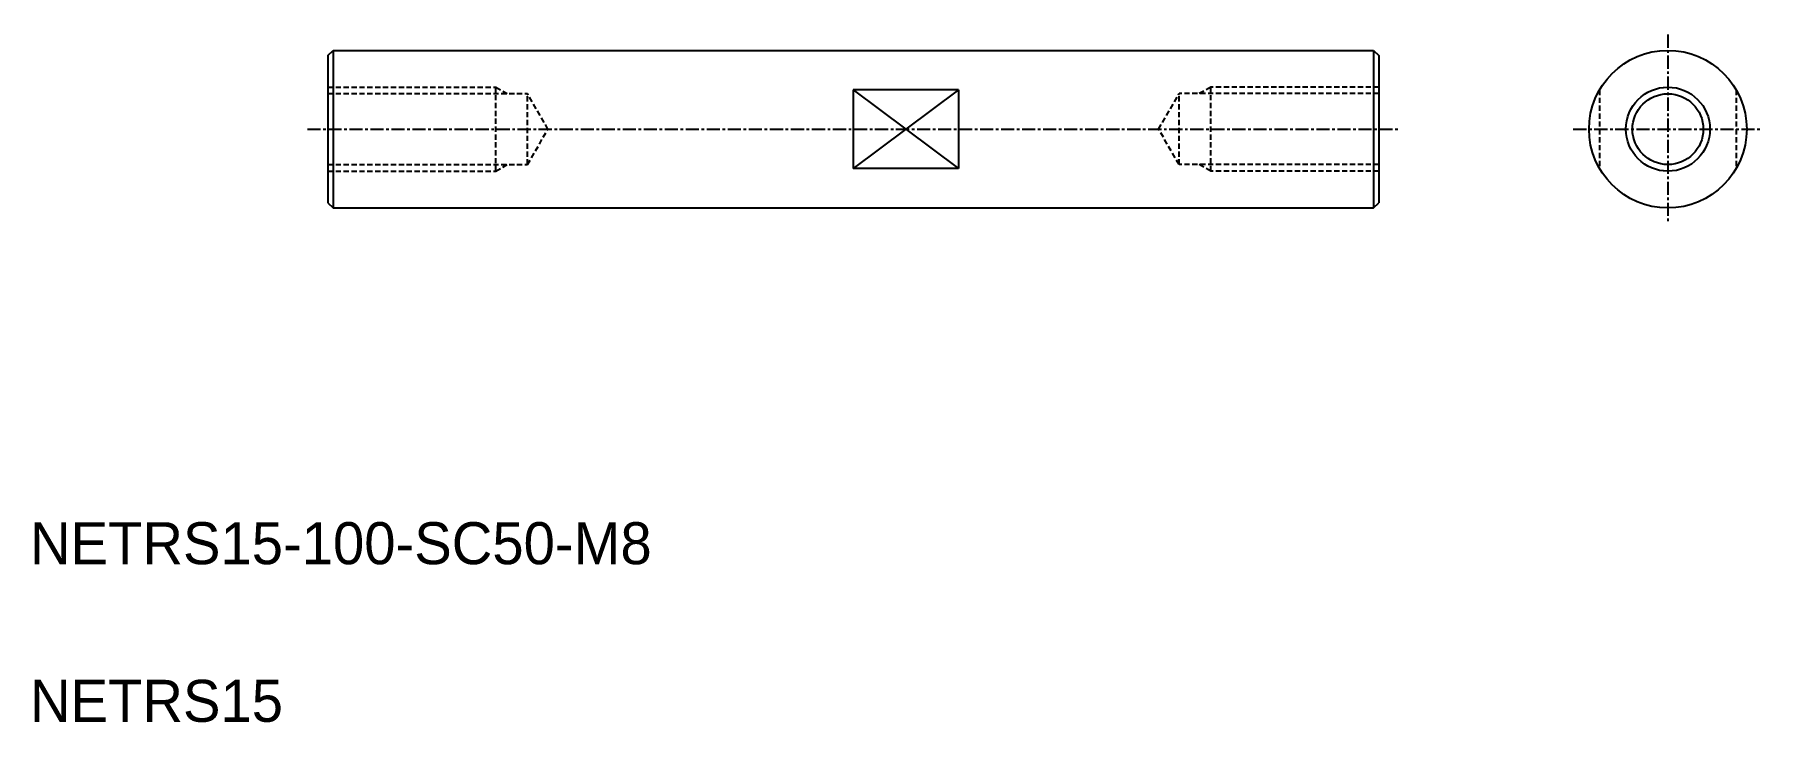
# Model space of a CAD drawing. Extents: x -1489 to -1324, y -460 to -394.
import ezdxf

# ---------------------------------------------------------------- set-up
doc = ezdxf.new("R2010")
doc.units = 0
doc.linetypes.add('CENTER', pattern=[2, 1.25, -0.25, 0.25, -0.25])
doc.linetypes.add('DASHED', pattern=[0.75, 0.5, -0.25])
doc.layers.get('0').update_dxf_attribs({"linetype": 'CONTINUOUS'})
doc.layers.add('CENTER', color=1, linetype='CENTER')

msp = doc.modelspace()

# ---------------------------------------------------------------- linework, layer by layer
at = {"color": 7, "linetype": 'CONTINUOUS'}
for p, q in [((-1460.8, -396.27), (-1460.3, -395.77)), ((-1460.3, -395.77), (-1460.3, -410.77)), ((-1460.3, -395.77), (-1361.3, -395.77)), ((-1361.3, -395.77), (-1360.8, -396.27)), ((-1361.3, -395.77), (-1361.3, -410.77)), ((-1460.8, -396.27), (-1460.8, -410.27)), ((-1360.8, -396.27), (-1360.8, -410.27)), ((-1400.8, -399.53), (-1410.8, -399.53)), ((-1410.8, -399.53), (-1410.8, -407.01)), ((-1400.8, -399.53), (-1400.8, -407.01)), ((-1400.8, -407.01), (-1410.8, -407.01)), ((-1460.8, -410.27), (-1460.3, -410.77)), ((-1460.3, -410.77), (-1361.3, -410.77)), ((-1361.3, -410.77), (-1360.8, -410.27))]:
    msp.add_line(p, q, dxfattribs=at)
at = {"color": 3, "linetype": 'DASHED'}
for p, q in [((-1460.8, -399.27), (-1444.8, -399.27)), ((-1444.8, -407.27), (-1444.8, -399.27)), ((-1444.8, -399.27), (-1443.72, -399.89)), ((-1376.8, -399.27), (-1377.88, -399.89)), ((-1376.8, -407.27), (-1376.8, -399.27)), ((-1360.8, -399.27), (-1376.8, -399.27)), ((-1460.8, -399.89), (-1441.8, -399.89)), ((-1439.85, -403.27), (-1441.8, -399.89)), ((-1441.8, -406.64), (-1441.8, -399.89)), ((-1381.75, -403.27), (-1379.8, -399.89)), ((-1379.8, -406.64), (-1379.8, -399.89)), ((-1360.8, -399.89), (-1379.8, -399.89)), ((-1339.8, -399.53), (-1339.8, -407.01)), ((-1326.8, -399.53), (-1326.8, -407.01)), ((-1441.8, -406.64), (-1439.85, -403.27)), ((-1379.8, -406.64), (-1381.75, -403.27)), ((-1460.8, -406.64), (-1441.8, -406.64)), ((-1460.8, -407.27), (-1444.8, -407.27)), ((-1444.8, -407.27), (-1443.72, -406.64)), ((-1360.8, -406.64), (-1379.8, -406.64)), ((-1376.8, -407.27), (-1377.88, -406.64)), ((-1360.8, -407.27), (-1376.8, -407.27))]:
    msp.add_line(p, q, dxfattribs=at)
at = {"color": 3, "linetype": 'CONTINUOUS'}
for p, q in [((-1410.8, -399.53), (-1400.8, -407.01)), ((-1400.8, -399.53), (-1410.8, -407.01))]:
    msp.add_line(p, q, dxfattribs=at)
at = {"color": 7, "linetype": 'CONTINUOUS'}
for radius in [7.5, 3.37]:
    msp.add_circle((-1333.3, -403.27), radius, dxfattribs=at)
at = {"color": 3, "linetype": 'CONTINUOUS'}
msp.add_circle((-1333.3, -403.27), 4, dxfattribs=at)
at = {"layer": 'CENTER', "color": 1, "linetype": 'CENTER'}
for p, q in [((-1333.3, -394.27), (-1333.3, -412.27)), ((-1462.74, -403.27), (-1358.74, -403.27)), ((-1342.3, -403.27), (-1324.3, -403.27))]:
    msp.add_line(p, q, dxfattribs=at)

# ---------------------------------------------------------------- texts
at = {"color": 7, "linetype": 'CONTINUOUS'}
for s, p in [('NETRS15-100-SC50-M8', (-1489.14, -444.67)), ('NETRS15', (-1489.14, -459.67))]:
    msp.add_text(s, height=4, dxfattribs=at).set_placement(p)

doc.saveas('drawing.dxf')
